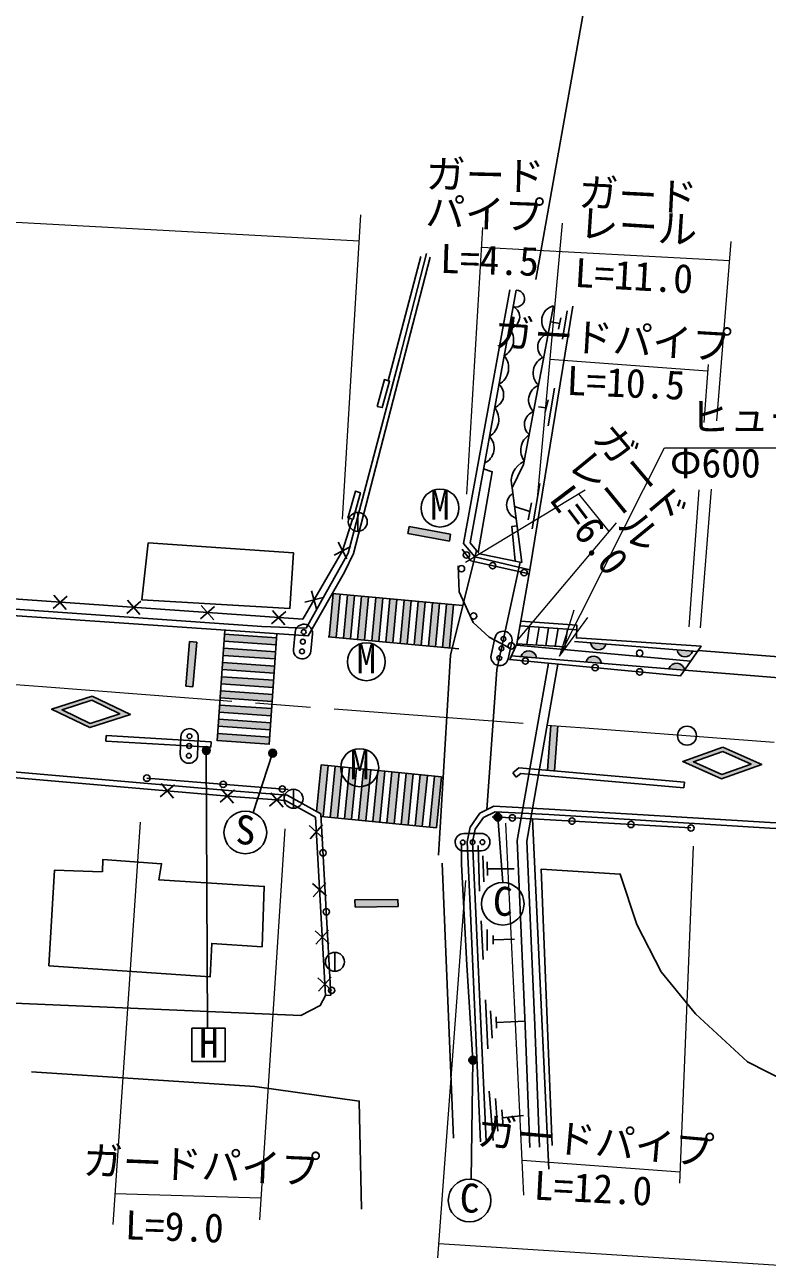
# Model space of a CAD drawing. Units: millimetres at full size, sheet at 1:1000; details may follow other scales. Extents: x 40000 to 680000, y 20000 to 380000.
# Drawn here: x 420640 to 467628, y 240128 to 318178 of the extents above; entities that cross this region are included whole.
import ezdxf
from ezdxf.enums import TextEntityAlignment as Align

# ---------------------------------------------------------------- set-up
doc = ezdxf.new("R2010")
doc.units = ezdxf.units.MM
doc.header["$LTSCALE"] = 1000
doc.linetypes.add('CHAIN', pattern=[18.5, 12, -1.5, 3.5, -1.5])
for name, color, linetype, lineweight in [('M-BGD', 7, 'Continuous', 25), ('M-BGD-EXST', 7, 'Continuous', 25), ('M-BMK', 2, 'CHAIN', 13), ('M-BMK-OTRS', 5, 'Continuous', 25), ('M-BMK-SRVR', 3, 'Continuous', 25), ('M-STR-HTXT', 7, 'Continuous', 13), ('M-STR-STR1', 1, 'Continuous', 25), ('M-STR-STRC', 7, 'Continuous', 25)]:
    doc.layers.add(name, color=color, linetype=linetype, lineweight=lineweight)
doc.styles.add('ＭＳ ゴシック', font='')
doc.styles.get('ＭＳ ゴシック').set_extended_font_data('MS Gothic')

# ---------------------------------------------------------------- blocks, each defined once
blk = doc.blocks.new('open_arrow')
at = {"color": 0, "linetype": 'Continuous', "lineweight": -2}
blk.add_lwpolyline([(7.5, 1.25), (0, 0), (7.5, -1.25)], dxfattribs=at)

msp = doc.modelspace()

# ---------------------------------------------------------------- hatches: boundary and pattern name
at = {"layer": 'M-BGD'}
for points in [[(456444, 279077, 0.82183), (457432, 278996)], [(453026, 278113, 0.82183), (452039, 278195)], [(457131, 277772, 0.82183), (456144, 277854)], [(461915, 278627, 0.82183), (462903, 278546)], [(462386, 277336, 0.82183), (461399, 277418)]]:
    msp.add_hatch(color=256, dxfattribs=at).paths.add_polyline_path(points)
at = {"layer": 'M-BGD-EXST'}
for points in [[(432382, 272261, 1), (431882, 272261, 0.41421), (432132, 272011, 0.41421)], [(436580, 272086, 1), (436080, 272086, 0.41421), (436330, 271836, 0.41421)], [(450328, 268039, 0.41421), (450578, 267789, 0.41421), (450828, 268039, 1)], [(448751, 252663, 0.41421), (449001, 252413, 0.41421), (449251, 252663, 1)]]:
    msp.add_hatch(color=256, dxfattribs=at).paths.add_polyline_path(points)
at = {"layer": 'M-STR-STRC'}
for points in [[(447592, 285942), (444960, 286433), (444878, 285991), (447509, 285499)], [(440609, 282139), (440161, 282180), (439909, 279442), (440357, 279401)], [(441505, 282056), (441057, 282098), (440805, 279359), (441253, 279318)], [(442401, 281974), (441953, 282015), (441701, 279277), (442149, 279236)], [(443297, 281892), (442849, 281933), (442597, 279194), (443045, 279153)], [(444194, 281809), (443745, 281850), (443493, 279112), (443942, 279071)], [(445090, 281727), (444642, 281768), (444390, 279029), (444838, 278988)], [(445986, 281644), (445538, 281685), (445286, 278947), (445734, 278906)], [(446882, 281562), (446434, 281603), (446182, 278865), (446630, 278823)], [(447778, 281479), (447330, 281520), (447078, 278782), (447526, 278741)], [(436583, 279395), (433291, 279622), (433260, 279173), (436552, 278946)], [(431525, 279114), (431076, 279152), (430835, 276330), (431284, 276291)], [(436521, 278497), (433229, 278724), (433198, 278275), (436490, 278048)], [(436459, 277599), (433167, 277826), (433136, 277377), (436428, 277150)], [(436397, 276702), (433105, 276928), (433074, 276479), (436366, 276253)], [(436336, 275804), (433043, 276030), (433012, 275581), (436305, 275355)], [(436274, 274906), (432982, 275132), (432951, 274683), (436243, 274457)], [(436212, 274008), (432920, 274234), (432889, 273786), (436181, 273559)], [(436150, 273110), (432858, 273337), (432827, 272888), (436119, 272661)], [(454381, 273811), (453932, 273845), (453716, 271010), (454164, 270971)], [(439848, 271301), (439400, 271345), (439110, 268397), (439385, 268245), (439394, 268080), (439530, 268067)], [(440743, 271213), (440295, 271257), (439977, 268023), (440425, 267979)], [(441639, 271125), (441191, 271169), (440873, 267934), (441321, 267890)], [(442535, 271037), (442087, 271081), (441769, 267846), (442217, 267802)], [(443430, 270949), (442982, 270993), (442664, 267758), (443112, 267714)], [(444326, 270861), (443878, 270905), (443560, 267670), (444008, 267626)], [(445222, 270773), (444774, 270817), (444456, 267582), (444904, 267538)], [(446117, 270684), (445670, 270729), (445351, 267494), (445799, 267450)], [(446247, 267406), (446695, 267362), (447013, 270596), (446565, 270640)], [(444257, 262832), (441538, 262804), (441543, 262354), (444261, 262382)]]:
    msp.add_hatch(color=256, dxfattribs=at).paths.add_polyline_path(points)
h = msp.add_hatch(color=256, dxfattribs=at)
h.paths.add_polyline_path([(424765, 273705), (427327, 274534), (424900, 275701), (422338, 274872)])
h.paths.add_polyline_path([(423010, 274827), (424882, 275432), (426655, 274579), (424783, 273974)], flags=16)
h = msp.add_hatch(color=256, dxfattribs=at)
h.paths.add_polyline_path([(464734, 270470), (467272, 271368), (464815, 272468), (462276, 271570)])
h.paths.add_polyline_path([(462949, 271543), (464804, 272199), (466600, 271395), (464745, 270739)], flags=16)

# ---------------------------------------------------------------- linework, layer by layer
at = {"layer": 'M-BGD'}
for p, q in [((443635, 295650), (445709, 303509)), ((454659, 298290), (454970, 300067)), ((454495, 299268), (453912, 299378)), ((454421, 298904), (454569, 299633)), ((453756, 292808), (454154, 295177)), ((453582, 293666), (453756, 294442)), ((453641, 293929), (453153, 294003)), ((452753, 286275), (453224, 289159)), ((441713, 287321), (441713, 286121)), ((452596, 287386), (451641, 287691)), ((452495, 286848), (452697, 287925)), ((441276, 285172), (440216, 284619)), ((441020, 284374), (440470, 285428)), ((422435, 281251), (423333, 282031)), ((423271, 281188), (422486, 282091)), ((427931, 280860), (427146, 281763)), ((439521, 281941), (438365, 281634)), ((439096, 281219), (438791, 282368)), ((427095, 280924), (427993, 281704)), ((431762, 280596), (432660, 281376)), ((432598, 280532), (431813, 281435)), ((436265, 280279), (437162, 281059)), ((437100, 280216), (436316, 281119)), ((451991, 280154), (455570, 279883)), ((452404, 278964), (452589, 280109)), ((453006, 278926), (453189, 280064)), ((453608, 278889), (453789, 280018)), ((454209, 278851), (454390, 279973)), ((454811, 278814), (454990, 279927)), ((451754, 278928), (462791, 277917)), ((451788, 279002), (454811, 278814)), ((455425, 279161), (463211, 278520)), ((451437, 278245), (462386, 277336)), ((463258, 278588), (470538, 277999)), ((462386, 277336), (470964, 276651)), ((425790, 273204), (425769, 272855)), ((425790, 273204), (432446, 272809)), ((425769, 272855), (432425, 272460)), ((432446, 272809), (432425, 272460)), ((451519, 270839), (451744, 270571)), ((428367, 270510), (437308, 269787)), ((429217, 269323), (430128, 270088)), ((430052, 269246), (429282, 270162)), ((462385, 270251), (462354, 269902)), ((433012, 268992), (433920, 269760)), ((433847, 268917), (433075, 269830)), ((437043, 269510), (436140, 268736)), ((436208, 269579), (436986, 268671)), ((437650, 269804), (437650, 268604)), ((452761, 267935), (450225, 268056)), ((439535, 266718), (438650, 267512)), ((439494, 267556), (438696, 266665)), ((449413, 263347), (449333, 266242)), ((449691, 263945), (449638, 265591)), ((447767, 247724), (447053, 265130)), ((449917, 264344), (449904, 265206)), ((449910, 264775), (451604, 264768)), ((439737, 263053), (438851, 263846)), ((439696, 263890), (438898, 262999)), ((449651, 259028), (449532, 261484)), ((439903, 260048), (439017, 260842)), ((439861, 260886), (439063, 259995)), ((449903, 259599), (449903, 260940)), ((450289, 259998), (450289, 260555)), ((450289, 260276), (451630, 260329)), ((440267, 259487), (440267, 258287)), ((440066, 257081), (439180, 257874)), ((440025, 257918), (439227, 257027)), ((449943, 253380), (449797, 256473)), ((450209, 254057), (450116, 255796)), ((450501, 254695), (450475, 255411)), ((450488, 255053), (452301, 255132)), ((450277, 247579), (450024, 250696)), ((450580, 248171), (450435, 250237)), ((450918, 248497), (450833, 249524)), ((450876, 249011), (452211, 249174))]:
    msp.add_line(p, q, dxfattribs=at)
for points in [[(367581, 306820), (358527, 285737), (373212, 284550), (400504, 282579), (435654, 280096), (438443, 279990), (441104, 284749), (444350, 297053), (446071, 303710)], [(357596, 285437), (410957, 281417), (438580, 279516), (440866, 283540), (441449, 284717), (446297, 303470)], [(441378, 286902), (440748, 284896), (438231, 280559), (394376, 283641), (402009, 302216)], [(451330, 301393), (448405, 285356), (449114, 284511), (452609, 283677), (455317, 300377)], [(449227, 284915), (448817, 285394), (451735, 301381)], [(454093, 300395), (452206, 290345), (451479, 288876), (452094, 284157), (451988, 284179)], [(449671, 290069), (450228, 289888), (449332, 284792)], [(451665, 284245), (451460, 286427), (451800, 286472)], [(448310, 284995), (448872, 284250), (452561, 283433)], [(448072, 283935), (448120, 282294), (449014, 280364), (450028, 279423), (451332, 278723)], [(452609, 283677), (451788, 279002), (451328, 278009), (462142, 276985), (463440, 278849), (455554, 279381), (455580, 280183), (452042, 280449)], [(453775, 277777), (451805, 266554), (452313, 254853), (452608, 247137)], [(454371, 277721), (452407, 266514), (452913, 254878), (453207, 247160)], [(363005, 252855), (361937, 260606), (360477, 274591), (362068, 275503), (397987, 272861), (413090, 271495), (434022, 269675), (437245, 269428), (439385, 268245), (440016, 256771)], [(403772, 271987), (413059, 271147), (433993, 269326), (437142, 269085), (439046, 268032), (439667, 256752)], [(451519, 270839), (451911, 271168), (462385, 270251)], [(419214, 270611), (419982, 256280), (438105, 255492), (439337, 256118), (439667, 256752), (440016, 256771)], [(451744, 270571), (452025, 270807), (462354, 269902)], [(449482, 247506), (448844, 261957), (448630, 266477), (448821, 267416), (449438, 268285), (450328, 268737), (453819, 268552), (467811, 267702), (481136, 266938), (498886, 265496), (517958, 263966), (532299, 262616), (547036, 261124)], [(449832, 247522), (449194, 261973), (448981, 266450), (449149, 267274), (449673, 268012), (450403, 268382), (453799, 268203), (467790, 267353), (481112, 266588), (498858, 265148), (517928, 263617), (532265, 262267), (547000, 260776)], [(453812, 245759), (452761, 267935), (462798, 267358)], [(449001, 252663), (448612, 258677), (448283, 265062), (448279, 266404)], [(425537, 264582), (422529, 264689), (422175, 258641), (432367, 257934), (432473, 260056), (435658, 259844), (435799, 263663), (429138, 264066), (429297, 265090), (425587, 265363), (425559, 264582)], [(470327, 247327), (470191, 250616), (466372, 252565), (463077, 255588), (460916, 258254), (459378, 261250), (458327, 264441), (453322, 264753), (454022, 247263)], [(421076, 251926), (435194, 251000), (441812, 250074), (441944, 243241)]]:
    msp.add_lwpolyline(points, dxfattribs=at)
for points in [[(442933, 294025), (443405, 295726), (443726, 295619), (443263, 293953)], [(441093, 286964), (441565, 288665), (441886, 288558), (441422, 286892)], [(428451, 285385), (428063, 281783), (437425, 281242), (437654, 284758)]]:
    msp.add_lwpolyline(points, close=True, dxfattribs=at)
for centre, radius in [((441713, 286721), 600), ((448591, 284623), 200), ((450244, 283946), 200), ((448278, 283756), 200), ((452242, 283503), 200), ((449042, 280765), 200), ((451435, 278877), 200), ((452322, 277915), 200), ((459550, 278411), 200), ((456735, 277497), 200), ((459549, 277231), 200), ((428367, 270510), 200), ((433202, 270119), 200), ((436941, 269817), 200), ((437650, 269204), 600), ((451493, 267995), 200), ((455272, 267791), 200), ((459007, 267576), 200), ((462798, 267358), 200), ((439520, 265786), 200), ((439725, 262054), 200), ((440267, 258887), 600), ((440066, 257081), 200)]:
    msp.add_circle(centre, radius, dxfattribs=at)
for centre, radius, start, end in [((451737, 300848), 534, 249.08555, 90.22737), ((451223, 299689), 736, 275.44337, 63.86954), ((454332, 299433), 979, 103.59579, 235.14447), ((450473, 298214), 1106, 297.14506, 42.16785), ((453964, 297790), 861, 102.85454, 225.12245), ((450091, 296462), 1172, 298.4261, 40.88682), ((453880, 296153), 1072, 111.04146, 227.6988), ((450076, 294776), 870, 290.47067, 48.84225), ((453512, 294437), 988, 110.96626, 227.774), ((449356, 293198), 1278, 302.67242, 36.6405), ((453108, 292896), 850, 107.84509, 230.89517), ((449277, 291388), 1063, 295.6084, 43.70451), ((453197, 291250), 1168, 122.36697, 216.37329), ((452823, 289279), 1398, 113.87025, 197.20129), ((452029, 287787), 894, 123.84596, 251.00877), ((456946, 279134), 505, 186.4669, 344.12509), ((452525, 278056), 505, 6.42319, 164.08138), ((456630, 277716), 505, 6.42319, 164.08138), ((462417, 278684), 505, 186.4669, 344.12509), ((461884, 277279), 505, 6.42319, 164.08138)]:
    msp.add_arc(centre, radius, start, end, dxfattribs=at)
at = {"layer": 'M-BGD-EXST'}
for p, q in [((432132, 272261), (432203, 254691)), ((436330, 272086), (435106, 268326)), ((450578, 268039), (450883, 263912)), ((433323, 254691), (431223, 254691)), ((431223, 254691), (431223, 252591)), ((433323, 252591), (433323, 254691)), ((431223, 252591), (433323, 252591)), ((449001, 252663), (448887, 245129))]:
    msp.add_line(p, q, dxfattribs=at)
for centre, radius in [((446916, 287595), 1200), ((442257, 277873), 1200), ((432132, 272261), 250), ((436330, 272086), 250), ((441839, 271168), 1200), ((434601, 267074), 1350), ((450578, 268039), 250), ((450886, 262562), 1350), ((449001, 252663), 250), ((448789, 243783), 1350)]:
    msp.add_circle(centre, radius, dxfattribs=at)
at = {"layer": 'M-BMK'}
msp.add_lwpolyline([(251843, 290233), (258255, 289215), (268875, 287816), (274696, 287147), (282333, 286501), (301011, 285186), (321321, 283781), (346505, 281883), (399457, 278026), (421773, 276297), (456090, 273681), (499272, 270415), (540554, 267461), (561510, 265912)], dxfattribs=at)
at = {"layer": 'M-BMK-OTRS'}
msp.add_line((458887, 335325), (452980, 302051), dxfattribs=at)
at = {"layer": 'M-BMK-SRVR'}
msp.add_circle((462547, 273193), 600, dxfattribs=at)
at = {"layer": 'M-STR-HTXT'}
for p, q in [((359985, 308907), (441806, 304512)), ((440753, 286902), (441903, 306143)), ((448624, 288474), (449622, 305345)), ((454650, 305624), (453067, 288199)), ((464438, 293111), (465345, 304454)), ((449549, 304096), (465249, 303253)), ((453868, 297019), (463850, 296285)), ((463879, 296671), (463609, 293003)), ((463393, 280021), (464094, 288797)), ((448525, 284170), (456093, 288758)), ((455671, 288502), (457592, 286113)), ((463297, 288754), (462660, 280087)), ((458055, 286663), (451838, 279283)), ((427957, 267716), (426212, 242275)), ((435522, 242572), (437114, 267299)), ((452230, 244132), (451092, 267654)), ((462083, 244891), (462960, 266202)), ((446782, 240169), (448562, 264026)), ((452123, 246336), (462113, 245600)), ((426346, 244228), (435611, 243957)), ((446848, 241061), (558584, 234012))]:
    msp.add_line(p, q, dxfattribs=at)
msp.add_lwpolyline([(454476, 278224), (461128, 291402), (476245, 291402)], dxfattribs=at)
at = {"layer": 'M-STR-STR1'}
msp.add_line((451988, 284179), (449407, 284705), dxfattribs=at)
for points in [[(449227, 284915), (447580, 278283), (446826, 265642)], [(449227, 284915), (449416, 284694), (449416, 284694)], [(451988, 284179), (450515, 277388), (449883, 268511)]]:
    msp.add_lwpolyline(points, dxfattribs=at)
at = {"layer": 'M-STR-STRC'}
for p, q in [((444878, 285991), (444960, 286433)), ((444878, 285991), (447509, 285499)), ((444960, 286433), (447592, 285942)), ((447509, 285499), (447592, 285942)), ((440161, 282180), (439909, 279442)), ((440097, 282186), (448360, 281426)), ((440609, 282139), (440357, 279401)), ((441057, 282098), (440805, 279359)), ((441505, 282056), (441253, 279318)), ((441953, 282015), (441701, 279277)), ((442401, 281974), (442149, 279236)), ((442849, 281933), (442597, 279194)), ((443297, 281892), (443045, 279153)), ((443745, 281850), (443493, 279112)), ((444194, 281809), (443942, 279071)), ((444642, 281768), (444390, 279029)), ((445090, 281727), (444838, 278988)), ((445538, 281685), (445286, 278947)), ((445986, 281644), (445734, 278906)), ((446434, 281603), (446182, 278865)), ((446882, 281562), (446630, 278823)), ((447330, 281520), (447078, 278782)), ((447778, 281479), (447526, 278741)), ((432825, 272859), (433308, 279879)), ((433291, 279622), (436583, 279395)), ((436117, 272633), (436600, 279652)), ((437650, 278646), (437746, 279741)), ((438842, 279645), (438746, 278549)), ((439845, 279448), (448108, 278687)), ((430835, 276330), (431076, 279152)), ((431076, 279152), (431525, 279114)), ((431284, 276291), (431525, 279114)), ((433229, 278724), (436521, 278497)), ((433260, 279173), (436552, 278946)), ((450155, 278294), (450388, 279369)), ((451463, 279135), (451230, 278060)), ((433198, 278275), (436490, 278048)), ((433136, 277377), (436428, 277150)), ((433167, 277826), (436459, 277599)), ((430835, 276330), (431284, 276291)), ((433074, 276479), (436366, 276253)), ((433105, 276928), (436397, 276702)), ((433012, 275581), (436305, 275355)), ((433043, 276030), (436336, 275804)), ((432982, 275132), (436274, 274906)), ((432920, 274234), (436212, 274008)), ((432951, 274683), (436243, 274457)), ((432858, 273337), (436150, 273110)), ((432889, 273786), (436181, 273559)), ((453716, 271010), (453932, 273845)), ((454164, 270971), (454381, 273811)), ((430485, 272015), (430523, 273114)), ((431622, 273077), (431585, 271977)), ((432827, 272888), (436119, 272661)), ((439110, 268397), (439400, 271345)), ((439400, 271345), (447013, 270596)), ((439530, 268067), (439848, 271301)), ((439977, 268023), (440295, 271257)), ((440425, 267979), (440743, 271213)), ((440873, 267934), (441191, 271169)), ((441321, 267890), (441639, 271125)), ((441769, 267846), (442087, 271081)), ((442217, 267802), (442535, 271037)), ((442664, 267758), (442982, 270993)), ((443112, 267714), (443430, 270949)), ((443560, 267670), (443878, 270905)), ((444008, 267626), (444326, 270861)), ((444456, 267582), (444774, 270817)), ((444904, 267538), (445222, 270773)), ((445351, 267494), (445670, 270729)), ((445799, 267450), (446117, 270684)), ((446247, 267406), (446565, 270640)), ((446695, 267362), (447013, 270596)), ((439394, 268080), (446695, 267362)), ((448421, 267000), (449521, 267012)), ((449533, 265913), (448433, 265900)), ((441538, 262804), (444257, 262832)), ((441538, 262804), (441543, 262354)), ((441543, 262354), (444261, 262382)), ((444257, 262832), (444261, 262382))]:
    msp.add_line(p, q, dxfattribs=at)
for points in [[(424900, 275701), (422338, 274872), (424765, 273705), (427327, 274534)], [(424882, 275432), (423010, 274827), (424783, 273974), (426655, 274579)], [(464815, 272468), (462276, 271570), (464734, 270470), (467272, 271368)], [(464804, 272199), (462949, 271543), (464745, 270739), (466600, 271395)]]:
    msp.add_lwpolyline(points, close=True, dxfattribs=at)
for centre in [(438294, 279759), (450934, 279318), (438186, 278524), (438240, 279142), (450802, 278712), (450671, 278106), (431069, 273161), (431048, 272542), (431027, 271922), (448361, 266443), (448981, 266450), (449601, 266457)]:
    msp.add_circle(centre, 150, dxfattribs=at)
for centre, start, end in [((438294, 279693), 84.98413, 174.98413), ((438294, 279693), 354.98413, 84.98413), ((450925, 279252), 77.76452, 167.76452), ((450925, 279252), 347.76452, 77.76452), ((438198, 278597), 174.98413, 264.98413), ((438198, 278597), 264.98413, 354.98413), ((450692, 278177), 167.76452, 257.76452), ((450692, 278177), 257.76452, 347.76452), ((431072, 273095), 88.04479, 178.04479), ((431072, 273095), 358.04479, 88.04479), ((431035, 271996), 178.04479, 268.04479), ((431035, 271996), 268.04479, 358.04479), ((448427, 266450), 90.65067, 180.65067), ((449527, 266463), 0.65067, 90.65067), ((448427, 266450), 180.65067, 270.65067), ((449527, 266463), 270.65067, 0.65067)]:
    msp.add_arc(centre, 550, start, end, dxfattribs=at)

# ---------------------------------------------------------------- block references
at = {"layer": 'M-STR-HTXT', "xscale": 400, "yscale": 400, "rotation": 63.2}
msp.add_blockref('open_arrow', (454476, 278224), dxfattribs=at)

# ---------------------------------------------------------------- texts
at = {"layer": 'M-BGD-EXST', "style": 'ＭＳ ゴシック'}
for s, p in [('M', (446294, 286316)), ('M', (441635, 276594)), ('M', (441216, 269889)), ('H', (431676, 252283))]:
    msp.add_text(s, height=1833, dxfattribs=at).set_placement(p, align=Align.BOTTOM_LEFT)
for s, p in [('S', (433946, 265782)), ('C', (450231, 261269)), ('C', (448134, 242491))]:
    msp.add_text(s, height=1833, rotation=358.508, dxfattribs=at).set_placement(p, align=Align.BOTTOM_LEFT)
at = {"layer": 'M-STR-HTXT', "style": 'ＭＳ ゴシック'}
for s, rotation, p in [('ガード', 358.713, (445998, 307289)), ('ガード', 357.153, (455626, 306145)), ('パイプ', 357.905, (445951, 304906)), ('レール', 356.362, (455626, 304191)), ('L=4.5', 358.152, (446891, 301928)), ('L=11.0', 356.775, (455370, 301043)), ('ガードパイプ', 356.678, (450288, 297280)), ('L=10.5', 357.594, (454882, 294211)), ('ガード', 310.13, (456102, 291657)), ('レール', 309.289, (454482, 290036)), ('L=6.0', 307.06, (453327, 287818)), ('ガードパイプ', 354.998, (449159, 246756)), ('ガードパイプ', 357.569, (424286, 244896)), ('L=12.0', 357.044, (452795, 243297)), ('L=9.0', 358.036, (426954, 240785))]:
    msp.add_text(s, height=1833, rotation=rotation, dxfattribs=at).set_placement(p, align=Align.BOTTOM_LEFT)
for s, p in [('ヒューム管', (462745, 291902)), ('Φ600\u3000L=11.0', (461463, 288980))]:
    msp.add_text(s, height=1833, dxfattribs=at).set_placement(p, align=Align.BOTTOM_LEFT)

doc.saveas('drawing.dxf')
